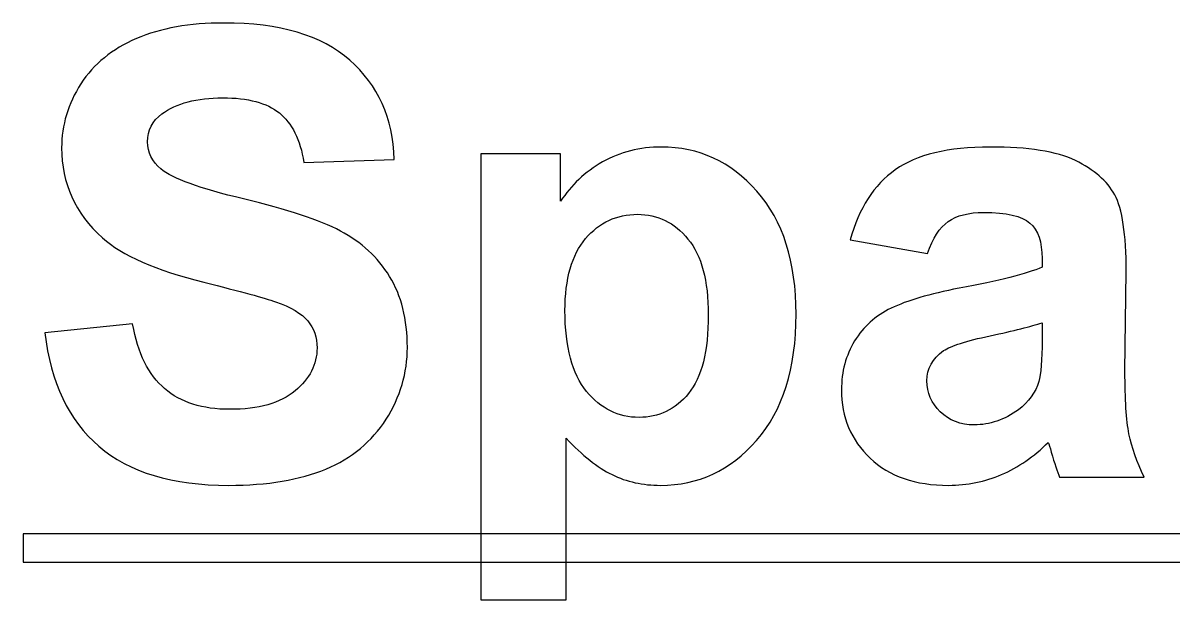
# Model space of a CAD drawing. Header units: millimetres. Extents: x -489 to 489, y -241 to 468.
# Drawn here: x -488.9 to -423.8, y 113.4 to 146.1 of the extents above; entities that cross this region are included whole.
import ezdxf

# ---------------------------------------------------------------- set-up
doc = ezdxf.new("R2010")
doc.units = ezdxf.units.MM
doc.header["$MEASUREMENT"] = 0
doc.layers.add('Layer 1', color=7, linetype='Continuous')

msp = doc.modelspace()

# ---------------------------------------------------------------- linework, layer by layer
at = {"layer": 'Layer 1', "color": 250}
for points, knots in [([(-487.6923, 128.5755), (-487.6923, 128.5755), (-482.7181, 129.0694), (-482.7181, 129.0694), (-482.7181, 129.0694), (-482.4183, 127.4055), (-481.8185, 126.1884), (-480.9072, 125.4064), (-480.9072, 125.4064), (-479.9959, 124.6244), (-478.767, 124.2364), (-477.2207, 124.2364), (-477.2207, 124.2364), (-475.5861, 124.2364), (-474.3514, 124.5833), (-473.5224, 125.2771), (-473.5224, 125.2771), (-472.6934, 125.9709), (-472.2759, 126.7822), (-472.2759, 127.7112), (-472.2759, 127.7112), (-472.2759, 128.3109), (-472.4523, 128.8166), (-472.7992, 129.2399), (-472.7992, 129.2399), (-473.1461, 129.6574), (-473.7576, 130.0219), (-474.6278, 130.3277), (-474.6278, 130.3277), (-475.2216, 130.5393), (-476.5739, 130.9039), (-478.6906, 131.433), (-478.6906, 131.433), (-481.4128, 132.1151), (-483.3237, 132.95), (-484.4232, 133.9436), (-484.4232, 133.9436), (-485.9696, 135.3371), (-486.7398, 137.0363), (-486.7398, 139.0412), (-486.7398, 139.0412), (-486.7398, 140.3289), (-486.3752, 141.5401), (-485.6521, 142.6631), (-485.6521, 142.6631), (-484.923, 143.7861), (-483.8764, 144.6386), (-482.5065, 145.2266), (-482.5065, 145.2266), (-481.1365, 145.8146), (-479.4902, 146.1085), (-477.5499, 146.1085), (-477.5499, 146.1085), (-474.3926, 146.1085), (-472.0113, 145.4089), (-470.418, 144.0036), (-470.418, 144.0036), (-468.8187, 142.5984), (-467.9838, 140.7287), (-467.9015, 138.3827), (-467.9015, 138.3827), (-467.9015, 138.3827), (-473.0168, 138.2063), (-473.0168, 138.2063), (-473.0168, 138.2063), (-473.2343, 139.5116), (-473.6988, 140.4465), (-474.4102, 141.0168), (-474.4102, 141.0168), (-475.1217, 141.5871), (-476.1918, 141.8752), (-477.6146, 141.8752), (-477.6146, 141.8752), (-479.0845, 141.8752), (-480.2369, 141.5695), (-481.066, 140.958), (-481.066, 140.958), (-481.601, 140.5641), (-481.8715, 140.0408), (-481.8715, 139.3823), (-481.8715, 139.3823), (-481.8715, 138.7825), (-481.6186, 138.271), (-481.113, 137.8477), (-481.113, 137.8477), (-480.4721, 137.3009), (-478.914, 136.7364), (-476.4387, 136.1485), (-476.4387, 136.1485), (-473.9634, 135.5664), (-472.1348, 134.9549), (-470.953, 134.3317), (-470.953, 134.3317), (-469.7653, 133.7026), (-468.8363, 132.85), (-468.1661, 131.7623), (-468.1661, 131.7623), (-467.4958, 130.6745), (-467.1607, 129.334), (-467.1607, 127.7406), (-467.1607, 127.7406), (-467.1607, 126.2942), (-467.5605, 124.936), (-468.366, 123.6719), (-468.366, 123.6719), (-469.1715, 122.4078), (-470.3063, 121.4671), (-471.7762, 120.8556), (-471.7762, 120.8556), (-473.2461, 120.2382), (-475.0805, 119.9325), (-477.2736, 119.9325), (-477.2736, 119.9325), (-480.4662, 119.9325), (-482.918, 120.6674), (-484.629, 122.1432), (-484.629, 122.1432), (-486.34, 123.6131), (-487.3571, 125.7592), (-487.6923, 128.5755)], [0, 0, 0, 0, 0.0322581, 0.0322581, 0.0322581, 0.0322581, 0.0645161, 0.0645161, 0.0645161, 0.0645161, 0.0967742, 0.0967742, 0.0967742, 0.0967742, 0.1290323, 0.1290323, 0.1290323, 0.1290323, 0.1612903, 0.1612903, 0.1612903, 0.1612903, 0.1935484, 0.1935484, 0.1935484, 0.1935484, 0.2258065, 0.2258065, 0.2258065, 0.2258065, 0.2580645, 0.2580645, 0.2580645, 0.2580645, 0.2903226, 0.2903226, 0.2903226, 0.2903226, 0.3225806, 0.3225806, 0.3225806, 0.3225806, 0.3548387, 0.3548387, 0.3548387, 0.3548387, 0.3870968, 0.3870968, 0.3870968, 0.3870968, 0.4193548, 0.4193548, 0.4193548, 0.4193548, 0.4516129, 0.4516129, 0.4516129, 0.4516129, 0.483871, 0.483871, 0.483871, 0.483871, 0.516129, 0.516129, 0.516129, 0.516129, 0.5483871, 0.5483871, 0.5483871, 0.5483871, 0.5806452, 0.5806452, 0.5806452, 0.5806452, 0.6129032, 0.6129032, 0.6129032, 0.6129032, 0.6451613, 0.6451613, 0.6451613, 0.6451613, 0.6774194, 0.6774194, 0.6774194, 0.6774194, 0.7096774, 0.7096774, 0.7096774, 0.7096774, 0.7419355, 0.7419355, 0.7419355, 0.7419355, 0.7741935, 0.7741935, 0.7741935, 0.7741935, 0.8064516, 0.8064516, 0.8064516, 0.8064516, 0.8387097, 0.8387097, 0.8387097, 0.8387097, 0.8709677, 0.8709677, 0.8709677, 0.8709677, 0.9032258, 0.9032258, 0.9032258, 0.9032258, 0.9354839, 0.9354839, 0.9354839, 0.9354839, 1, 1, 1, 1]), ([(-462.9979, 138.7002), (-462.9979, 138.7002), (-458.4824, 138.7002), (-458.4824, 138.7002), (-458.4824, 138.7002), (-458.4824, 138.7002), (-458.4824, 136.0132), (-458.4824, 136.0132), (-458.4824, 136.0132), (-457.8944, 136.9305), (-457.1065, 137.6713), (-456.107, 138.2416), (-456.107, 138.2416), (-455.1075, 138.8061), (-453.9962, 139.0883), (-452.7791, 139.0883), (-452.7791, 139.0883), (-450.6566, 139.0883), (-448.8516, 138.2534), (-447.3699, 136.5836), (-447.3699, 136.5836), (-445.8882, 134.9196), (-445.1474, 132.5913), (-445.1474, 129.6162), (-445.1474, 129.6162), (-445.1474, 126.5529), (-445.8941, 124.1776), (-447.3875, 122.4784), (-447.3875, 122.4784), (-448.881, 120.7792), (-450.6919, 119.9325), (-452.8203, 119.9325), (-452.8203, 119.9325), (-453.8316, 119.9325), (-454.7488, 120.1324), (-455.572, 120.5381), (-455.572, 120.5381), (-456.3892, 120.9379), (-457.2594, 121.6258), (-458.1649, 122.6018), (-458.1649, 122.6018), (-458.1649, 122.6018), (-458.1649, 113.4414), (-458.1649, 113.4414), (-458.1649, 113.4414), (-458.1649, 113.4414), (-462.9979, 113.4414), (-462.9979, 113.4414), (-462.9979, 113.4414), (-462.9979, 113.4414), (-462.9979, 138.7002), (-462.9979, 138.7002)], [0, 0, 0, 0, 0.0714286, 0.0714286, 0.0714286, 0.0714286, 0.1428571, 0.1428571, 0.1428571, 0.1428571, 0.2142857, 0.2142857, 0.2142857, 0.2142857, 0.2857143, 0.2857143, 0.2857143, 0.2857143, 0.3571429, 0.3571429, 0.3571429, 0.3571429, 0.4285714, 0.4285714, 0.4285714, 0.4285714, 0.5, 0.5, 0.5, 0.5, 0.5714286, 0.5714286, 0.5714286, 0.5714286, 0.6428571, 0.6428571, 0.6428571, 0.6428571, 0.7142857, 0.7142857, 0.7142857, 0.7142857, 0.7857143, 0.7857143, 0.7857143, 0.7857143, 0.8571429, 0.8571429, 0.8571429, 0.8571429, 1, 1, 1, 1]), ([(-437.7097, 133.0558), (-437.7097, 133.0558), (-442.0841, 133.8319), (-442.0841, 133.8319), (-442.0841, 133.8319), (-441.5902, 135.6193), (-440.7377, 136.9422), (-439.5324, 137.8006), (-439.5324, 137.8006), (-438.327, 138.6591), (-436.5338, 139.0883), (-434.1584, 139.0883), (-434.1584, 139.0883), (-432.0006, 139.0883), (-430.3896, 138.8355), (-429.3312, 138.3239), (-429.3312, 138.3239), (-428.2788, 137.8124), (-427.5321, 137.1656), (-427.1029, 136.3778), (-427.1029, 136.3778), (-426.6736, 135.5899), (-426.4561, 134.1494), (-426.4561, 132.0445), (-426.4561, 132.0445), (-426.4561, 132.0445), (-426.5266, 126.4001), (-426.5266, 126.4001), (-426.5266, 126.4001), (-426.5266, 124.7949), (-426.4502, 123.6073), (-426.2973, 122.8429), (-426.2973, 122.8429), (-426.1445, 122.0785), (-425.8564, 121.2613), (-425.433, 120.3911), (-425.433, 120.3911), (-425.433, 120.3911), (-430.2308, 120.3911), (-430.2308, 120.3911), (-430.2308, 120.3911), (-430.3543, 120.7086), (-430.513, 121.179), (-430.6953, 121.8022), (-430.6953, 121.8022), (-430.7717, 122.0903), (-430.8305, 122.2785), (-430.8658, 122.3667), (-430.8658, 122.3667), (-431.689, 121.5553), (-432.5709, 120.9497), (-433.5116, 120.544), (-433.5116, 120.544), (-434.4524, 120.1383), (-435.4519, 119.9325), (-436.5161, 119.9325), (-436.5161, 119.9325), (-438.3917, 119.9325), (-439.8734, 120.444), (-440.9552, 121.4671), (-440.9552, 121.4671), (-442.0371, 122.4842), (-442.578, 123.7778), (-442.578, 125.3417), (-442.578, 125.3417), (-442.578, 126.3707), (-442.3311, 127.2938), (-441.8372, 128.1052), (-441.8372, 128.1052), (-441.3433, 128.9107), (-440.6554, 129.5339), (-439.7617, 129.9631), (-439.7617, 129.9631), (-438.8738, 130.3923), (-437.5921, 130.7686), (-435.9164, 131.092), (-435.9164, 131.092), (-433.6586, 131.5153), (-432.0888, 131.9151), (-431.2186, 132.2797), (-431.2186, 132.2797), (-431.2186, 132.2797), (-431.2186, 132.7677), (-431.2186, 132.7677), (-431.2186, 132.7677), (-431.2186, 133.7084), (-431.4479, 134.3787), (-431.9065, 134.7844), (-431.9065, 134.7844), (-432.371, 135.1842), (-433.2412, 135.3841), (-434.517, 135.3841), (-434.517, 135.3841), (-435.3814, 135.3841), (-436.0516, 135.2136), (-436.5338, 134.8667), (-436.5338, 134.8667), (-437.0218, 134.5257), (-437.4098, 133.9201), (-437.7097, 133.0558)], [0, 0, 0, 0, 0.0384615, 0.0384615, 0.0384615, 0.0384615, 0.0769231, 0.0769231, 0.0769231, 0.0769231, 0.1153846, 0.1153846, 0.1153846, 0.1153846, 0.1538462, 0.1538462, 0.1538462, 0.1538462, 0.1923077, 0.1923077, 0.1923077, 0.1923077, 0.2307692, 0.2307692, 0.2307692, 0.2307692, 0.2692308, 0.2692308, 0.2692308, 0.2692308, 0.3076923, 0.3076923, 0.3076923, 0.3076923, 0.3461538, 0.3461538, 0.3461538, 0.3461538, 0.3846154, 0.3846154, 0.3846154, 0.3846154, 0.4230769, 0.4230769, 0.4230769, 0.4230769, 0.4615385, 0.4615385, 0.4615385, 0.4615385, 0.5, 0.5, 0.5, 0.5, 0.5384615, 0.5384615, 0.5384615, 0.5384615, 0.5769231, 0.5769231, 0.5769231, 0.5769231, 0.6153846, 0.6153846, 0.6153846, 0.6153846, 0.6538462, 0.6538462, 0.6538462, 0.6538462, 0.6923077, 0.6923077, 0.6923077, 0.6923077, 0.7307692, 0.7307692, 0.7307692, 0.7307692, 0.7692308, 0.7692308, 0.7692308, 0.7692308, 0.8076923, 0.8076923, 0.8076923, 0.8076923, 0.8461538, 0.8461538, 0.8461538, 0.8461538, 0.8846154, 0.8846154, 0.8846154, 0.8846154, 0.9230769, 0.9230769, 0.9230769, 0.9230769, 1, 1, 1, 1]), ([(-458.2354, 129.8279), (-458.2354, 127.7641), (-457.8297, 126.2413), (-457.0125, 125.2535), (-457.0125, 125.2535), (-456.2011, 124.2716), (-455.2074, 123.7778), (-454.0433, 123.7778), (-454.0433, 123.7778), (-452.9203, 123.7778), (-451.9854, 124.2305), (-451.2387, 125.136), (-451.2387, 125.136), (-450.492, 126.0414), (-450.1216, 127.5231), (-450.1216, 129.5868), (-450.1216, 129.5868), (-450.1216, 131.5153), (-450.5037, 132.9441), (-451.274, 133.8789), (-451.274, 133.8789), (-452.0383, 134.8138), (-452.9908, 135.2783), (-454.1256, 135.2783), (-454.1256, 135.2783), (-455.3074, 135.2783), (-456.2893, 134.8197), (-457.0654, 133.9025), (-457.0654, 133.9025), (-457.8474, 132.9852), (-458.2354, 131.627), (-458.2354, 129.8279)], [0, 0, 0, 0, 0.1111111, 0.1111111, 0.1111111, 0.1111111, 0.2222222, 0.2222222, 0.2222222, 0.2222222, 0.3333333, 0.3333333, 0.3333333, 0.3333333, 0.4444444, 0.4444444, 0.4444444, 0.4444444, 0.5555556, 0.5555556, 0.5555556, 0.5555556, 0.6666667, 0.6666667, 0.6666667, 0.6666667, 0.7777778, 0.7777778, 0.7777778, 0.7777778, 1, 1, 1, 1]), ([(-431.2186, 129.14), (-431.8359, 128.9342), (-432.8178, 128.6872), (-434.1643, 128.3991), (-434.1643, 128.3991), (-435.5048, 128.111), (-436.3868, 127.8288), (-436.7983, 127.5584), (-436.7983, 127.5584), (-437.4275, 127.1056), (-437.745, 126.5412), (-437.745, 125.8533), (-437.745, 125.8533), (-437.745, 125.1712), (-437.4921, 124.5891), (-436.9865, 124.0953), (-436.9865, 124.0953), (-436.4808, 123.6014), (-435.84, 123.3544), (-435.058, 123.3544), (-435.058, 123.3544), (-434.1878, 123.3544), (-433.3529, 123.6425), (-432.5591, 124.2129), (-432.5591, 124.2129), (-431.9771, 124.6538), (-431.589, 125.183), (-431.4067, 125.818), (-431.4067, 125.818), (-431.2833, 126.2296), (-431.2186, 127.0174), (-431.2186, 128.1757), (-431.2186, 128.1757), (-431.2186, 128.1757), (-431.2186, 129.14), (-431.2186, 129.14)], [0, 0, 0, 0, 0.1, 0.1, 0.1, 0.1, 0.2, 0.2, 0.2, 0.2, 0.3, 0.3, 0.3, 0.3, 0.4, 0.4, 0.4, 0.4, 0.5, 0.5, 0.5, 0.5, 0.6, 0.6, 0.6, 0.6, 0.7, 0.7, 0.7, 0.7, 0.8, 0.8, 0.8, 0.8, 1, 1, 1, 1]), ([(-488.927, 117.184), (-488.927, 117.184), (-296.7399, 117.184), (-296.7399, 117.184), (-296.7399, 117.184), (-296.7399, 117.184), (-296.7399, 115.5805), (-296.7399, 115.5805), (-296.7399, 115.5805), (-296.7399, 115.5805), (-488.927, 115.5805), (-488.927, 115.5805), (-488.927, 115.5805), (-488.927, 115.5805), (-488.927, 117.184), (-488.927, 117.184)], [0, 0, 0, 0, 0.2, 0.2, 0.2, 0.2, 0.4, 0.4, 0.4, 0.4, 0.6, 0.6, 0.6, 0.6, 1, 1, 1, 1])]:
    msp.add_open_spline(points, degree=3, knots=knots, dxfattribs=at)

doc.saveas('drawing.dxf')
